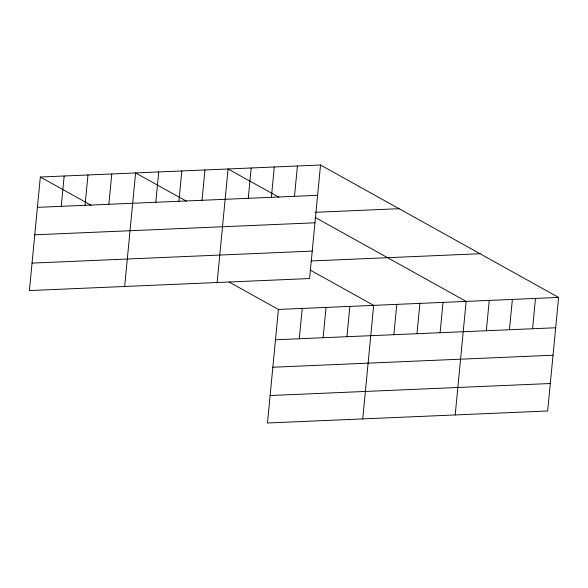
<?xml version="1.0" encoding="UTF-8"?>
<svg xmlns="http://www.w3.org/2000/svg" width="588" height="588" viewBox="0 0 588 588"><rect width="100%" height="100%" fill="white"/><g stroke="black" fill="none" stroke-linecap="round" stroke-linejoin="round"><path stroke-width="0.88" d="M40.337 177.017L29.4 290.568L309.589 278.55L320.526 165.007L40.337 177.017L91.169 205.3M61.233 206.329L64.151 175.996M85.047 205.308L87.965 174.974M108.861 204.286L111.779 173.952M124.663 286.481L135.6 172.938L186.433 201.214M155.791 202.272L158.716 171.946M178.906 201.28L181.832 170.954M202.022 200.287L204.947 169.961M217.126 282.519L228.063 168.969L278.896 197.245M248.261 198.31L251.179 167.977M271.377 197.318L274.295 166.985M229.114 282.027L278.411 309.45L267.474 422.993L547.663 410.983L558.6 297.432L320.526 165.007M294.492 196.326L297.41 166M299.307 338.754L302.225 308.428M323.121 337.733L326.039 307.406M346.935 336.711L349.86 306.385M362.737 418.913L373.674 305.363L310.515 270.23M393.872 334.697L396.79 304.371M416.988 333.705L419.905 303.379M440.103 332.72L443.021 302.386M455.2 414.944L466.137 301.394L315.109 217.391M486.335 330.735L489.253 300.409M509.451 329.743L512.369 299.417M532.566 328.751L535.484 298.425M37.411 207.351L317.608 195.334M315.521 212.29L399.09 208.703M34.765 234.81L314.962 222.793M32.046 263.108L312.235 251.091M311.111 260.976L480.036 253.729M278.411 309.45L558.6 297.432M275.485 339.776L555.682 327.759M272.847 367.235L553.036 355.226M270.12 395.533L550.309 383.516"/></g></svg>
